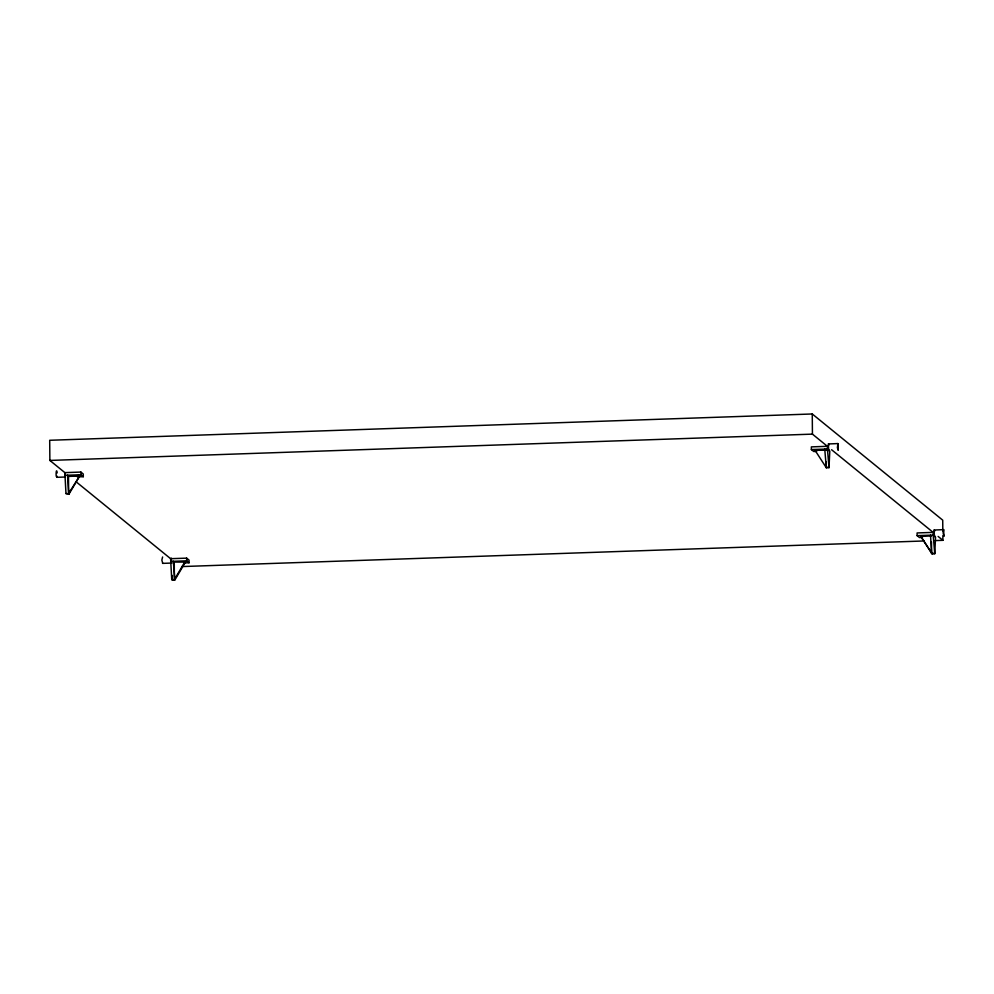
<?xml version="1.0" encoding="UTF-8"?>
<svg xmlns="http://www.w3.org/2000/svg" width="994" height="994" viewBox="0 0 994 994"><rect width="100%" height="100%" fill="white"/><g stroke="black" fill="none" stroke-linecap="round" stroke-linejoin="round"><path stroke-width="1.49" d="M171.229 558.056L171.477 562.144M77.358 476.896L83.297 476.698L83.272 474.001L80.899 472.075L64.846 472.622L65.977 493.571L69.12 493.869L69.269 490.825M174.882 579.937L173.304 561.287L174.248 562.07L185.431 562.082L174.882 579.937L172.21 580.024L172.422 575.476M826.325 467.752L814.993 450.245L825.703 449.872L824.747 449.102L826.325 467.752L829.008 467.652L829.804 450.941M931.453 535.952L920.755 536.313L932.086 553.82L934.758 553.72L935.553 537.021M57.18 476.238C55.403 479.891 56.136 465.59 57.192 472.933M829.058 449.822L828.673 450.68L828.362 443.958L837.88 443.572L838.191 450.294L837.408 447.66L837.88 443.572M934.82 535.89L934.422 536.748L934.111 530.038L943.629 529.64L943.94 536.362L943.12 532.846L943.629 529.64M79.197 475.629L68.499 475.989L67.542 475.219L68.648 493.484L79.682 476.014L69.12 493.869L65.977 493.571M184.598 562.915L189.059 562.766L189.034 560.069L186.661 558.143L170.608 558.69L171.726 579.639L174.41 579.552L184.959 561.697M162.606 556.988L161.848 560.094L162.705 563.238M942.821 531.02L942.722 520.16L812.26 413.976L49.7 440.28L49.874 460.433L65.442 473.107M49.874 460.433L812.433 434.129L828.002 446.803M64.871 475.318L80.924 474.759L83.297 476.698M827.43 449.015L827.406 446.318L811.352 446.878L811.377 449.561L827.43 449.015L829.008 467.652M68.971 476.387L79.682 476.014M826.176 450.257L814.993 450.245M56.807 477.306L64.834 477.033M816.72 451.4L813.751 451.5L811.377 449.561M828.524 467.267L825.852 467.354L825.803 461.527M170.633 561.386L186.686 560.827L189.059 562.766M933.18 535.083L933.155 532.386L917.102 532.946L917.127 535.629L933.18 535.083L934.758 553.72M162.556 563.374L171.925 563.051M922.482 537.468L919.5 537.568L917.127 535.629M181.902 566.568L924.296 540.96M935.155 540.587L942.896 540.326L942.859 535.667M930.508 535.17L931.614 553.434L934.285 553.335M831.58 449.723L933.751 532.883M938.112 536.425L942.896 540.326M920.755 536.313L932.086 553.82M76.215 481.866L171.204 559.175M934.261 529.964L934.708 531.094M828.511 443.896L828.946 445.026M931.502 541.78L931.614 553.434M812.26 413.976L812.433 434.129M186.661 558.143L186.686 560.827M174.248 562.07L174.41 579.552M80.899 472.075L80.924 474.759M69.095 490.949L69.12 493.869M68.499 475.989L68.648 493.484"/></g></svg>
